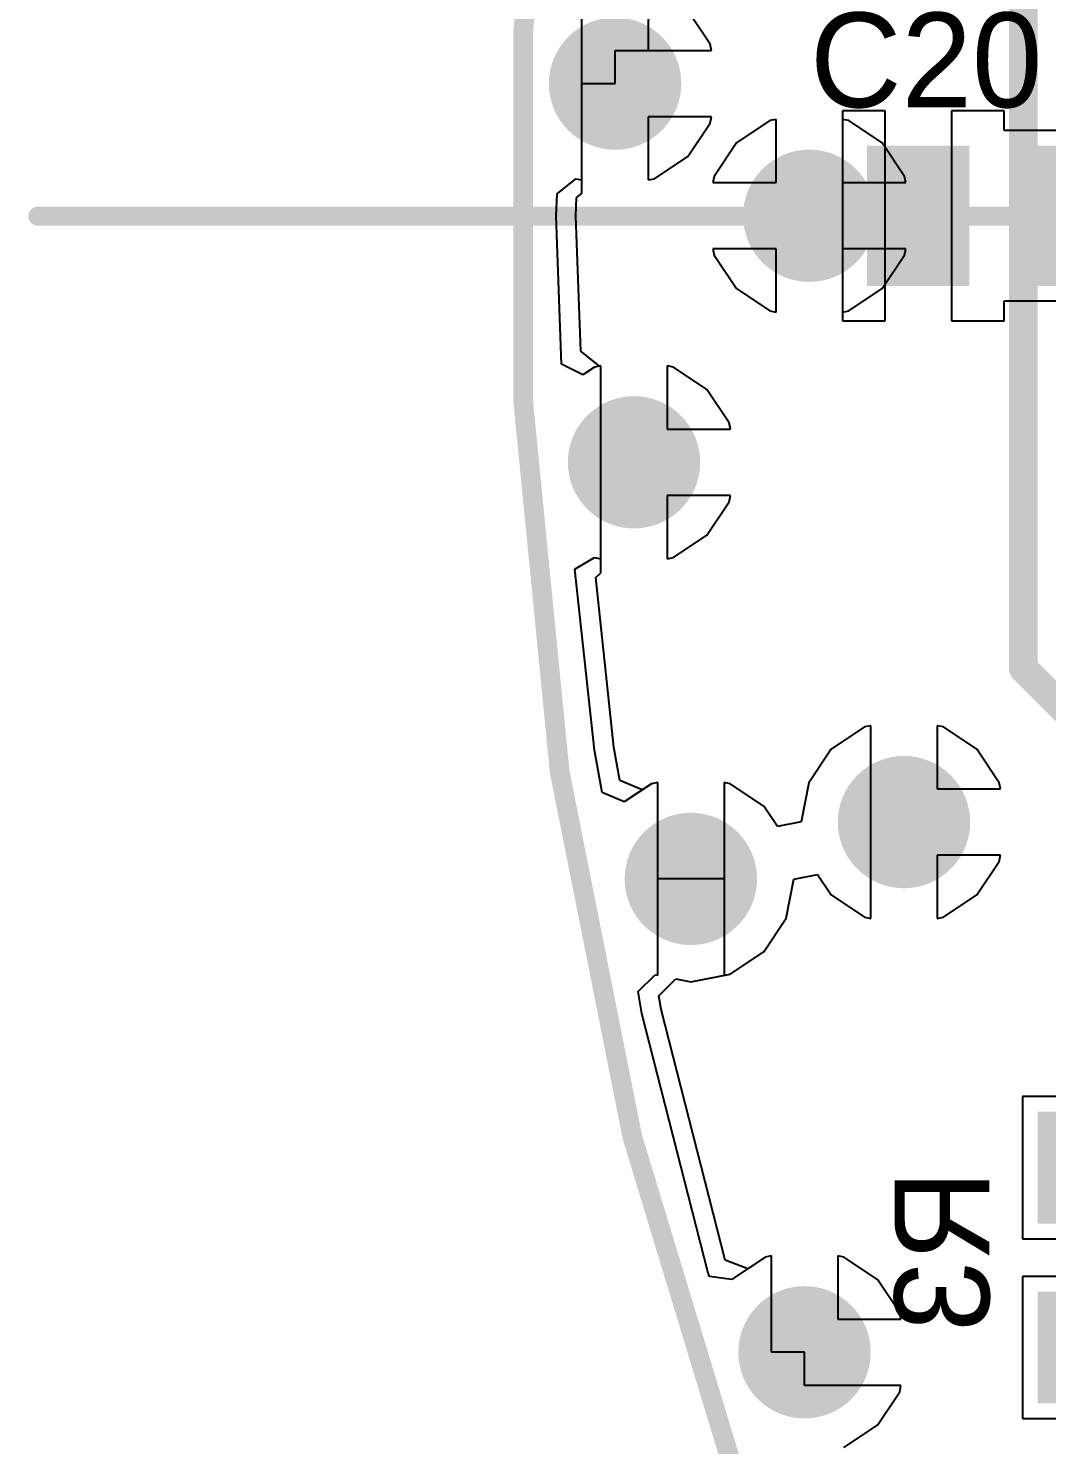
# Model space of a CAD drawing. Header units: millimetres. Extents: x 6 to 417, y 41 to 311.
# Drawn here: x 77.4 to 82.78, y 93.51 to 100.99 of the extents above; entities that cross this region are included whole.
import ezdxf

# ---------------------------------------------------------------- set-up
doc = ezdxf.new("R2010")
doc.units = ezdxf.units.MM
for name, color, linetype in [('BottomLayer', 5, 'Continuous'), ('BottomOverlay', 54, 'Continuous'), ('BottomSolder', 6, 'Continuous'), ('DrillDrawing', 1, 'Continuous'), ('KeepOutLayer', 6, 'Continuous'), ('Mechanical2', 216, 'Continuous'), ('MidLayer1', 16, 'Continuous'), ('MidLayer2', 76, 'Continuous'), ('MultiLayer', 9, 'Continuous'), ('TopLayer', 1, 'Continuous'), ('TopOverlay', 2, 'Continuous'), ('TopPaste', 8, 'Continuous'), ('TopSolder', 216, 'Continuous')]:
    doc.layers.add(name, color=color, linetype=linetype)

msp = doc.modelspace()

# ---------------------------------------------------------------- linework, layer by layer
at = {"layer": 'BottomLayer'}
for p, q in [((80.325, 100.7), (80.325, 101.2166)), ((80.675, 101.209), (80.675, 100.875)), ((81.0025, 100.9081), (80.8846, 101.0846)), ((81.009, 100.875), (81.0025, 100.9081)), ((80.675, 100.875), (81.009, 100.875)), ((80.325, 100.191), (80.325, 100.7)), ((81.009, 100.525), (80.675, 100.525)), ((80.675, 100.525), (80.675, 100.191)), ((80.8846, 100.3154), (81.0025, 100.4919)), ((81.0025, 100.4919), (81.009, 100.525)), ((81.3169, 100.5044), (81.1404, 100.3865)), ((81.35, 100.511), (81.3169, 100.5044)), ((81.35, 100.177), (81.35, 100.511)), ((81.7331, 100.5044), (81.7, 100.511)), ((81.7, 100.511), (81.7, 100.177)), ((81.9096, 100.3865), (81.7331, 100.5044)), ((81.1404, 100.3865), (81.0225, 100.2101)), ((82.0275, 100.2101), (81.9096, 100.3865)), ((80.7081, 100.1975), (80.8846, 100.3154)), ((80.1936, 100.1185), (80.2932, 100.1973)), ((80.2932, 100.1973), (80.325, 100.191)), ((80.675, 100.191), (80.7081, 100.1975)), ((81.0225, 100.2101), (81.016, 100.177)), ((81.016, 100.177), (81.35, 100.177)), ((81.7, 100.177), (82.034, 100.177)), ((82.034, 100.177), (82.0275, 100.2101)), ((80.1893, 100), (80.1936, 100.1185)), ((80.2172, 99.2192), (80.1893, 100)), ((81.35, 99.827), (81.016, 99.827)), ((81.016, 99.827), (81.0225, 99.7939)), ((81.0225, 99.7939), (81.1404, 99.6174)), ((81.35, 99.4929), (81.35, 99.827)), ((82.034, 99.827), (81.7, 99.827)), ((81.7, 99.827), (81.7, 99.4929)), ((81.9096, 99.6174), (82.0275, 99.7939)), ((82.0275, 99.7939), (82.034, 99.827)), ((81.1404, 99.6174), (81.3169, 99.4995)), ((81.7331, 99.4995), (81.9096, 99.6174)), ((81.3169, 99.4995), (81.35, 99.4929)), ((81.7, 99.4929), (81.7331, 99.4995)), ((80.3303, 99.1613), (80.2172, 99.2192)), ((80.3919, 99.2025), (80.3303, 99.1613)), ((80.425, 99.209), (80.3919, 99.2025)), ((80.425, 98.7), (80.425, 99.209)), ((80.8081, 99.2025), (80.775, 99.209)), ((80.775, 99.209), (80.775, 98.875)), ((80.9846, 99.0846), (80.8081, 99.2025)), ((81.1025, 98.9081), (80.9846, 99.0846)), ((81.109, 98.875), (81.1025, 98.9081)), ((80.775, 98.875), (81.109, 98.875)), ((80.425, 98.191), (80.425, 98.7)), ((81.109, 98.525), (80.775, 98.525)), ((80.775, 98.525), (80.775, 98.191)), ((81.1025, 98.4919), (81.109, 98.525)), ((80.9846, 98.3154), (81.1025, 98.4919)), ((80.8081, 98.1975), (80.9846, 98.3154)), ((80.2884, 98.1349), (80.3919, 98.1975)), ((80.3919, 98.1975), (80.425, 98.191)), ((80.775, 98.191), (80.8081, 98.1975)), ((80.391, 97.1806), (80.2884, 98.1349)), ((81.8169, 97.3025), (81.6404, 97.1846)), ((81.85, 97.309), (81.8169, 97.3025)), ((81.85, 96.8), (81.85, 97.309)), ((82.2331, 97.3025), (82.2, 97.309)), ((82.2, 97.309), (82.2, 96.975)), ((82.4096, 97.1846), (82.2331, 97.3025)), ((80.4315, 96.9562), (80.391, 97.1806)), ((81.6404, 97.1846), (81.5225, 97.0081)), ((82.5275, 97.0081), (82.4096, 97.1846)), ((80.5484, 96.9066), (80.4315, 96.9562)), ((80.6919, 97.0025), (80.5484, 96.9066)), ((80.725, 97.009), (80.6919, 97.0025)), ((80.725, 96.5), (80.725, 97.009)), ((81.1081, 97.0025), (81.075, 97.009)), ((81.075, 97.009), (81.075, 96.5)), ((81.2846, 96.8846), (81.1081, 97.0025)), ((81.5225, 97.0081), (81.4814, 96.8012)), ((82.2, 96.975), (82.534, 96.975)), ((82.534, 96.975), (82.5275, 97.0081)), ((81.3568, 96.7764), (81.2846, 96.8846)), ((81.4814, 96.8012), (81.3568, 96.7764)), ((81.85, 96.291), (81.85, 96.8)), ((82.534, 96.625), (82.2, 96.625)), ((82.2, 96.625), (82.2, 96.291)), ((82.4096, 96.4154), (82.5275, 96.5919)), ((82.5275, 96.5919), (82.534, 96.625)), ((80.725, 95.991), (80.725, 96.5)), ((81.075, 96.5), (81.075, 95.991)), ((81.4025, 96.2919), (81.4436, 96.4988)), ((81.4436, 96.4988), (81.5682, 96.5236)), ((81.5682, 96.5236), (81.6404, 96.4154)), ((81.6404, 96.4154), (81.8169, 96.2975)), ((82.2331, 96.2975), (82.4096, 96.4154)), ((81.2846, 96.1154), (81.4025, 96.2919)), ((81.8169, 96.2975), (81.85, 96.291)), ((82.2, 96.291), (82.2331, 96.2975)), ((81.1081, 95.9975), (81.2846, 96.1154)), ((80.6212, 95.9046), (80.7118, 95.9936)), ((80.7118, 95.9936), (80.725, 95.991)), ((81.075, 95.991), (81.1081, 95.9975)), ((80.6421, 95.7889), (80.6212, 95.9046)), ((80.9918, 94.4187), (80.6421, 95.7889)), ((82.9756, 95.35), (82.65, 95.35)), ((82.65, 95.35), (82.65, 94.6)), ((82.65, 94.6), (83.35, 94.6)), ((81.2919, 94.5025), (81.1154, 94.3846)), ((81.325, 94.509), (81.2919, 94.5025)), ((81.325, 94), (81.325, 94.509)), ((81.7081, 94.5025), (81.675, 94.509)), ((81.675, 94.509), (81.675, 94.175)), ((81.8846, 94.3846), (81.7081, 94.5025)), ((80.9979, 94.4004), (80.9918, 94.4187)), ((81.1154, 94.3846), (80.9979, 94.4004)), ((83.35, 94.4), (82.65, 94.4)), ((82.65, 94.4), (82.65, 93.65)), ((82.0025, 94.2081), (81.8846, 94.3846)), ((81.675, 94.175), (82.009, 94.175)), ((82.009, 94.175), (82.0025, 94.2081)), ((81.5, 94), (81.325, 94)), ((81.5, 93.825), (81.5, 94)), ((82.009, 93.825), (81.5, 93.825)), ((82.0025, 93.7919), (82.009, 93.825)), ((81.8846, 93.6154), (82.0025, 93.7919)), ((82.65, 93.65), (83.35, 93.65)), ((81.7081, 93.4975), (81.8846, 93.6154))]:
    msp.add_line(p, q, dxfattribs=at)
at = {"layer": 'BottomLayer', "const_width": 0.2794}
for points in [[(80.3603, 100.7, 1), (80.6397, 100.7, 1)], [(81.3853, 100.002, 1), (81.6647, 100.002, 1)], [(80.4603, 98.7, 1), (80.7397, 98.7, 1)], [(81.8853, 96.8, 1), (82.1647, 96.8, 1)], [(80.7603, 96.5, 1), (81.0397, 96.5, 1)], [(81.3603, 94, 1), (81.6397, 94, 1)]]:
    msp.add_lwpolyline(points, format="xyb", close=True, dxfattribs=at)
at = {"layer": 'BottomSolder', "const_width": 0.3494}
for points in [[(80.3253, 100.7, 1), (80.6747, 100.7, 1)], [(81.3503, 100.002, 1), (81.6997, 100.002, 1)], [(80.4253, 98.7, 1), (80.7747, 98.7, 1)], [(81.8503, 96.8, 1), (82.1997, 96.8, 1)], [(80.7253, 96.5, 1), (81.0747, 96.5, 1)], [(81.3253, 94, 1), (81.6747, 94, 1)]]:
    msp.add_lwpolyline(points, format="xyb", close=True, dxfattribs=at)
at = {"layer": 'BottomSolder'}
for points in [[(83.27, 94.68), (83.27, 95.27), (82.73, 94.68), (82.73, 95.27)], [(83.27, 93.73), (83.27, 94.32), (82.73, 93.73), (82.73, 94.32)]]:
    msp.add_solid(points, dxfattribs=at)
at = {"layer": 'DrillDrawing', "const_width": 0.1}
for points in [[(119.9857, 99, -39.996351), (119.9857, 101)], [(119.9819, 99, -39.98872), (119.9819, 101)]]:
    msp.add_lwpolyline(points, format="xyb", dxfattribs=at)
at = {"layer": 'DrillDrawing', "const_width": 0.1524}
for points in [[(80.4238, 100.7, 1), (80.5762, 100.7, 1)], [(81.4488, 100.002, 1), (81.6012, 100.002, 1)], [(80.5238, 98.7, 1), (80.6762, 98.7, 1)], [(81.9488, 96.8, 1), (82.1012, 96.8, 1)], [(80.8238, 96.5, 1), (80.9762, 96.5, 1)], [(81.4238, 94, 1), (81.5762, 94, 1)]]:
    msp.add_lwpolyline(points, format="xyb", close=True, dxfattribs=at)
at = {"layer": 'KeepOutLayer', "const_width": 0.1}
msp.add_lwpolyline([(119.9857, 99, -39.996351), (119.9857, 101)], format="xyb", dxfattribs=at)
at = {"layer": 'Mechanical2', "const_width": 0.1}
msp.add_lwpolyline([(77.4531, 100), (94.92, 100)], dxfattribs=at)
at = {"layer": 'Mechanical2', "const_width": 0.05}
msp.add_lwpolyline([(77.4281, 100, 1), (77.4781, 100, 1)], format="xyb", close=True, dxfattribs=at)
at = {"layer": 'MidLayer1'}
for p, q in [((81.0025, 100.9081), (80.8846, 101.0846)), ((81.009, 100.875), (81.0025, 100.9081)), ((80.5, 100.7), (80.5, 100.875)), ((80.5, 100.875), (81.009, 100.875)), ((80.325, 100.1202), (80.325, 100.7)), ((80.325, 100.7), (80.5, 100.7)), ((81.009, 100.525), (80.675, 100.525)), ((80.675, 100.525), (80.675, 100.191)), ((80.8846, 100.3154), (81.0025, 100.4919)), ((81.0025, 100.4919), (81.009, 100.525)), ((81.3169, 100.5044), (81.1404, 100.3865)), ((81.35, 100.511), (81.3169, 100.5044)), ((81.35, 100.177), (81.35, 100.511)), ((81.7331, 100.5044), (81.7, 100.511)), ((81.7, 100.511), (81.7, 100.177)), ((81.9096, 100.3865), (81.7331, 100.5044)), ((81.1404, 100.3865), (81.0225, 100.2101)), ((82.0275, 100.2101), (81.9096, 100.3865)), ((80.7081, 100.1975), (80.8846, 100.3154)), ((80.675, 100.191), (80.7081, 100.1975)), ((81.0225, 100.2101), (81.016, 100.177)), ((81.016, 100.177), (81.35, 100.177)), ((81.7, 100.177), (82.034, 100.177)), ((82.034, 100.177), (82.0275, 100.2101)), ((80.2934, 100), (80.2969, 100.0979)), ((80.2969, 100.0979), (80.325, 100.1202)), ((80.3189, 99.2866), (80.2934, 100)), ((81.35, 99.827), (81.016, 99.827)), ((81.016, 99.827), (81.0225, 99.7939)), ((81.0225, 99.7939), (81.1404, 99.6174)), ((81.35, 99.4929), (81.35, 99.827)), ((82.034, 99.827), (81.7, 99.827)), ((81.7, 99.827), (81.7, 99.4929)), ((81.9096, 99.6174), (82.0275, 99.7939)), ((82.0275, 99.7939), (82.034, 99.827)), ((81.1404, 99.6174), (81.3169, 99.4995)), ((81.7331, 99.4995), (81.9096, 99.6174)), ((81.3169, 99.4995), (81.35, 99.4929)), ((81.7, 99.4929), (81.7331, 99.4995)), ((80.4185, 99.2077), (80.3189, 99.2866)), ((80.425, 99.209), (80.4185, 99.2077)), ((80.425, 98.7), (80.425, 99.209)), ((80.8081, 99.2025), (80.775, 99.209)), ((80.775, 99.209), (80.775, 98.875)), ((80.9846, 99.0846), (80.8081, 99.2025)), ((81.1025, 98.9081), (80.9846, 99.0846)), ((81.109, 98.875), (81.1025, 98.9081)), ((80.775, 98.875), (81.109, 98.875)), ((80.425, 98.1171), (80.425, 98.7)), ((81.109, 98.525), (80.775, 98.525)), ((80.775, 98.525), (80.775, 98.191)), ((81.1025, 98.4919), (81.109, 98.525)), ((80.9846, 98.3154), (81.1025, 98.4919)), ((80.8081, 98.1975), (80.9846, 98.3154)), ((80.775, 98.191), (80.8081, 98.1975)), ((80.3976, 98.0921), (80.425, 98.1171)), ((80.494, 97.1955), (80.3976, 98.0921)), ((81.8169, 97.3025), (81.6404, 97.1846)), ((81.85, 97.309), (81.8169, 97.3025)), ((81.85, 96.8), (81.85, 97.309)), ((82.2331, 97.3025), (82.2, 97.309)), ((82.2, 97.309), (82.2, 96.975)), ((82.4096, 97.1846), (82.2331, 97.3025)), ((80.5258, 97.0192), (80.494, 97.1955)), ((81.6404, 97.1846), (81.5225, 97.0081)), ((82.5275, 97.0081), (82.4096, 97.1846)), ((80.6427, 96.9696), (80.5258, 97.0192)), ((80.6919, 97.0025), (80.6427, 96.9696)), ((80.725, 97.009), (80.6919, 97.0025)), ((80.725, 96.5), (80.725, 97.009)), ((81.1081, 97.0025), (81.075, 97.009)), ((81.075, 97.009), (81.075, 96.5)), ((81.2846, 96.8846), (81.1081, 97.0025)), ((81.5225, 97.0081), (81.4814, 96.8012)), ((82.2, 96.975), (82.534, 96.975)), ((82.534, 96.975), (82.5275, 97.0081)), ((81.3568, 96.7764), (81.2846, 96.8846)), ((81.4814, 96.8012), (81.3568, 96.7764)), ((81.85, 96.291), (81.85, 96.8)), ((82.534, 96.625), (82.2, 96.625)), ((82.2, 96.625), (82.2, 96.291)), ((82.4096, 96.4154), (82.5275, 96.5919)), ((82.5275, 96.5919), (82.534, 96.625)), ((81.075, 96.5), (80.725, 96.5)), ((81.4025, 96.2919), (81.4436, 96.4988)), ((81.4436, 96.4988), (81.5682, 96.5236)), ((81.5682, 96.5236), (81.6404, 96.4154)), ((81.6404, 96.4154), (81.8169, 96.2975)), ((82.2331, 96.2975), (82.4096, 96.4154)), ((81.2846, 96.1154), (81.4025, 96.2919)), ((81.8169, 96.2975), (81.85, 96.291)), ((82.2, 96.291), (82.2331, 96.2975)), ((81.1081, 95.9975), (81.2846, 96.1154)), ((80.7308, 95.8828), (80.8214, 95.9718)), ((80.8214, 95.9718), (80.9, 95.9562)), ((80.9, 95.9562), (81.1081, 95.9975)), ((80.7438, 95.8111), (80.7308, 95.8828)), ((81.0818, 94.4867), (80.7438, 95.8111)), ((81.2004, 94.4413), (81.0818, 94.4867)), ((81.2919, 94.5025), (81.2004, 94.4413)), ((81.325, 94.509), (81.2919, 94.5025)), ((81.325, 94), (81.325, 94.509)), ((81.7081, 94.5025), (81.675, 94.509)), ((81.675, 94.509), (81.675, 94.175)), ((81.8846, 94.3846), (81.7081, 94.5025)), ((82.0025, 94.2081), (81.8846, 94.3846)), ((81.675, 94.175), (82.009, 94.175)), ((82.009, 94.175), (82.0025, 94.2081)), ((81.5, 94), (81.325, 94)), ((81.5, 93.825), (81.5, 94)), ((82.009, 93.825), (81.5, 93.825)), ((82.0025, 93.7919), (82.009, 93.825)), ((81.8846, 93.6154), (82.0025, 93.7919)), ((81.7081, 93.4975), (81.8846, 93.6154))]:
    msp.add_line(p, q, dxfattribs=at)
at = {"layer": 'MidLayer1', "const_width": 0.2794}
for points in [[(80.3603, 100.7, 1), (80.6397, 100.7, 1)], [(81.3853, 100.002, 1), (81.6647, 100.002, 1)], [(80.4603, 98.7, 1), (80.7397, 98.7, 1)], [(81.8853, 96.8, 1), (82.1647, 96.8, 1)], [(80.7603, 96.5, 1), (81.0397, 96.5, 1)], [(81.3603, 94, 1), (81.6397, 94, 1)]]:
    msp.add_lwpolyline(points, format="xyb", close=True, dxfattribs=at)
at = {"layer": 'MidLayer2', "const_width": 0.1524}
for points in [[(82.655, 97.612), (82.655, 104.1046)], [(82.655, 97.612), (83.455, 96.812)]]:
    msp.add_lwpolyline(points, dxfattribs=at)
at = {"layer": 'MidLayer2'}
for points, const_width in [([(80.3603, 100.7, 1), (80.6397, 100.7, 1)], 0.2794), ([(81.3853, 100.002, 1), (81.6647, 100.002, 1)], 0.2794), ([(80.4603, 98.7, 1), (80.7397, 98.7, 1)], 0.2794), ([(82.6169, 97.612, 1), (82.6931, 97.612, 1)], 0.0762), ([(82.6169, 97.612, 1), (82.6931, 97.612, 1)], 0.0762), ([(81.8853, 96.8, 1), (82.1647, 96.8, 1)], 0.2794), ([(80.7603, 96.5, 1), (81.0397, 96.5, 1)], 0.2794), ([(81.3603, 94, 1), (81.6397, 94, 1)], 0.2794)]:
    msp.add_lwpolyline(points, format="xyb", close=True, dxfattribs=dict(at, const_width=const_width))
at = {"layer": 'MultiLayer', "const_width": 0.2794}
for points in [[(80.3603, 100.7, 1), (80.6397, 100.7, 1)], [(81.3853, 100.002, 1), (81.6647, 100.002, 1)], [(80.4603, 98.7, 1), (80.7397, 98.7, 1)], [(81.8853, 96.8, 1), (82.1647, 96.8, 1)], [(80.7603, 96.5, 1), (81.0397, 96.5, 1)], [(81.3603, 94, 1), (81.6397, 94, 1)]]:
    msp.add_lwpolyline(points, format="xyb", close=True, dxfattribs=at)
at = {"layer": 'TopLayer'}
for p, q in [((80.325, 100.7), (80.325, 101.2166)), ((80.675, 101.209), (80.675, 100.875)), ((81.0025, 100.9081), (80.8846, 101.0846)), ((81.009, 100.875), (81.0025, 100.9081)), ((80.675, 100.875), (81.009, 100.875)), ((80.325, 100.191), (80.325, 100.7)), ((81.925, 100.556), (81.7, 100.556)), ((81.7, 100.556), (81.7, 100.002)), ((81.925, 100.002), (81.925, 100.556)), ((82.554, 100.556), (82.275, 100.556)), ((82.275, 100.556), (82.275, 100.002)), ((82.554, 100.452), (82.554, 100.556)), ((81.009, 100.525), (80.675, 100.525)), ((80.675, 100.525), (80.675, 100.191)), ((80.8846, 100.3154), (81.0025, 100.4919)), ((81.0025, 100.4919), (81.009, 100.525)), ((81.3169, 100.5044), (81.1404, 100.3865)), ((81.35, 100.511), (81.3169, 100.5044)), ((81.35, 100.177), (81.35, 100.511)), ((81.1404, 100.3865), (81.0225, 100.2101)), ((82.9509, 100.452), (82.554, 100.452)), ((80.7081, 100.1975), (80.8846, 100.3154)), ((80.1936, 100.1185), (80.2932, 100.1973)), ((80.2932, 100.1973), (80.325, 100.191)), ((80.675, 100.191), (80.7081, 100.1975)), ((81.0225, 100.2101), (81.016, 100.177)), ((81.016, 100.177), (81.35, 100.177)), ((80.1893, 100), (80.1936, 100.1185)), ((80.2172, 99.2192), (80.1893, 100)), ((81.7, 100.002), (81.7, 99.448)), ((81.925, 99.448), (81.925, 100.002)), ((82.275, 100.002), (82.275, 99.448)), ((81.35, 99.827), (81.016, 99.827)), ((81.016, 99.827), (81.0225, 99.7939)), ((81.0225, 99.7939), (81.1404, 99.6174)), ((81.35, 99.4929), (81.35, 99.827)), ((81.1404, 99.6174), (81.3169, 99.4995)), ((81.3169, 99.4995), (81.35, 99.4929)), ((82.554, 99.448), (82.554, 99.552)), ((82.554, 99.552), (82.9489, 99.552)), ((81.7, 99.448), (81.925, 99.448)), ((82.275, 99.448), (82.554, 99.448)), ((80.3303, 99.1613), (80.2172, 99.2192)), ((80.3919, 99.2025), (80.3303, 99.1613)), ((80.425, 99.209), (80.3919, 99.2025)), ((80.425, 98.7), (80.425, 99.209)), ((80.8081, 99.2025), (80.775, 99.209)), ((80.775, 99.209), (80.775, 98.875)), ((80.9846, 99.0846), (80.8081, 99.2025)), ((81.1025, 98.9081), (80.9846, 99.0846)), ((81.109, 98.875), (81.1025, 98.9081)), ((80.775, 98.875), (81.109, 98.875)), ((80.425, 98.191), (80.425, 98.7)), ((81.109, 98.525), (80.775, 98.525)), ((80.775, 98.525), (80.775, 98.191)), ((81.1025, 98.4919), (81.109, 98.525)), ((80.9846, 98.3154), (81.1025, 98.4919)), ((80.8081, 98.1975), (80.9846, 98.3154)), ((80.2884, 98.1349), (80.3919, 98.1975)), ((80.3919, 98.1975), (80.425, 98.191)), ((80.775, 98.191), (80.8081, 98.1975)), ((80.391, 97.1806), (80.2884, 98.1349)), ((81.8169, 97.3025), (81.6404, 97.1846)), ((81.85, 97.309), (81.8169, 97.3025)), ((81.85, 96.8), (81.85, 97.309)), ((82.2331, 97.3025), (82.2, 97.309)), ((82.2, 97.309), (82.2, 96.975)), ((82.4096, 97.1846), (82.2331, 97.3025)), ((80.4315, 96.9562), (80.391, 97.1806)), ((81.6404, 97.1846), (81.5225, 97.0081)), ((82.5275, 97.0081), (82.4096, 97.1846)), ((80.5484, 96.9066), (80.4315, 96.9562)), ((80.6919, 97.0025), (80.5484, 96.9066)), ((80.725, 97.009), (80.6919, 97.0025)), ((80.725, 96.5), (80.725, 97.009)), ((81.1081, 97.0025), (81.075, 97.009)), ((81.075, 97.009), (81.075, 96.5)), ((81.2846, 96.8846), (81.1081, 97.0025)), ((81.5225, 97.0081), (81.4814, 96.8012)), ((82.2, 96.975), (82.534, 96.975)), ((82.534, 96.975), (82.5275, 97.0081)), ((81.3568, 96.7764), (81.2846, 96.8846)), ((81.4814, 96.8012), (81.3568, 96.7764)), ((81.85, 96.291), (81.85, 96.8)), ((82.534, 96.625), (82.2, 96.625)), ((82.2, 96.625), (82.2, 96.291)), ((82.4096, 96.4154), (82.5275, 96.5919)), ((82.5275, 96.5919), (82.534, 96.625)), ((80.725, 95.991), (80.725, 96.5)), ((81.075, 96.5), (81.075, 95.991)), ((81.4025, 96.2919), (81.4436, 96.4988)), ((81.4436, 96.4988), (81.5682, 96.5236)), ((81.5682, 96.5236), (81.6404, 96.4154)), ((81.6404, 96.4154), (81.8169, 96.2975)), ((82.2331, 96.2975), (82.4096, 96.4154)), ((81.2846, 96.1154), (81.4025, 96.2919)), ((81.8169, 96.2975), (81.85, 96.291)), ((82.2, 96.291), (82.2331, 96.2975)), ((81.1081, 95.9975), (81.2846, 96.1154)), ((80.6212, 95.9046), (80.7118, 95.9936)), ((80.7118, 95.9936), (80.725, 95.991)), ((81.075, 95.991), (81.1081, 95.9975)), ((80.6421, 95.7889), (80.6212, 95.9046)), ((80.9918, 94.4187), (80.6421, 95.7889)), ((81.2919, 94.5025), (81.1154, 94.3846)), ((81.325, 94.509), (81.2919, 94.5025)), ((81.325, 94), (81.325, 94.509)), ((81.7081, 94.5025), (81.675, 94.509)), ((81.675, 94.509), (81.675, 94.175)), ((81.8846, 94.3846), (81.7081, 94.5025)), ((80.9979, 94.4004), (80.9918, 94.4187)), ((81.1154, 94.3846), (80.9979, 94.4004)), ((82.0025, 94.2081), (81.8846, 94.3846)), ((81.675, 94.175), (82.009, 94.175)), ((82.009, 94.175), (82.0025, 94.2081)), ((81.5, 94), (81.325, 94)), ((81.5, 93.825), (81.5, 94)), ((82.009, 93.825), (81.5, 93.825)), ((82.0025, 93.7919), (82.009, 93.825)), ((81.8846, 93.6154), (82.0025, 93.7919)), ((81.7081, 93.4975), (81.8846, 93.6154))]:
    msp.add_line(p, q, dxfattribs=at)
for points, const_width in [([(80.3603, 100.7, 1), (80.6397, 100.7, 1)], 0.2794), ([(81.3853, 100.002, 1), (81.6647, 100.002, 1)], 0.2794), ([(81.4615, 100.002, 1), (81.5885, 100.002, 1)], 0.127), ([(82.0365, 100.002, 1), (82.1635, 100.002, 1)], 0.127), ([(82.7865, 100.002, 1), (82.9135, 100.002, 1)], 0.127), ([(80.4603, 98.7, 1), (80.7397, 98.7, 1)], 0.2794), ([(81.8853, 96.8, 1), (82.1647, 96.8, 1)], 0.2794), ([(80.7603, 96.5, 1), (81.0397, 96.5, 1)], 0.2794), ([(81.3603, 94, 1), (81.6397, 94, 1)], 0.2794)]:
    msp.add_lwpolyline(points, format="xyb", close=True, dxfattribs=dict(at, const_width=const_width))
at = {"layer": 'TopLayer', "const_width": 0.254}
for points in [[(81.525, 100.002), (82.1, 100.002)], [(82.85, 100.002), (84.25, 100.002)]]:
    msp.add_lwpolyline(points, dxfattribs=at)
at = {"layer": 'TopLayer'}
for points in [[(82.3, 100.302), (81.9, 100.302), (82.3, 99.702), (81.9, 99.702)], [(83.05, 100.302), (82.65, 100.302), (83.05, 99.702), (82.65, 99.702)]]:
    msp.add_solid(points, dxfattribs=at)
at = {"layer": 'TopPaste'}
for points in [[(82.25, 100.252), (81.95, 100.252), (82.25, 99.752), (81.95, 99.752)], [(83, 100.252), (82.7, 100.252), (83, 99.752), (82.7, 99.752)]]:
    msp.add_solid(points, dxfattribs=at)
at = {"layer": 'TopSolder', "const_width": 0.3494}
for points in [[(80.3253, 100.7, 1), (80.6747, 100.7, 1)], [(81.3503, 100.002, 1), (81.6997, 100.002, 1)], [(80.4253, 98.7, 1), (80.7747, 98.7, 1)], [(81.8503, 96.8, 1), (82.1997, 96.8, 1)], [(80.7253, 96.5, 1), (81.0747, 96.5, 1)], [(81.3253, 94, 1), (81.6747, 94, 1)]]:
    msp.add_lwpolyline(points, format="xyb", close=True, dxfattribs=at)
at = {"layer": 'TopSolder'}
for points in [[(82.37, 100.372), (81.83, 100.372), (82.37, 99.632), (81.83, 99.632)], [(83.12, 100.372), (82.58, 100.372), (83.12, 99.632), (82.58, 99.632)]]:
    msp.add_solid(points, dxfattribs=at)

# ---------------------------------------------------------------- texts
at = {"layer": 'BottomOverlay', "text_generation_flag": 2}
msp.add_text('R3', height=0.5, rotation=90, dxfattribs=at).set_placement((82.475, 94.963))
at = {"layer": 'TopOverlay'}
msp.add_text('C20', height=0.5, rotation=360, dxfattribs=at).set_placement((81.5289, 100.575))

doc.saveas('drawing.dxf')
